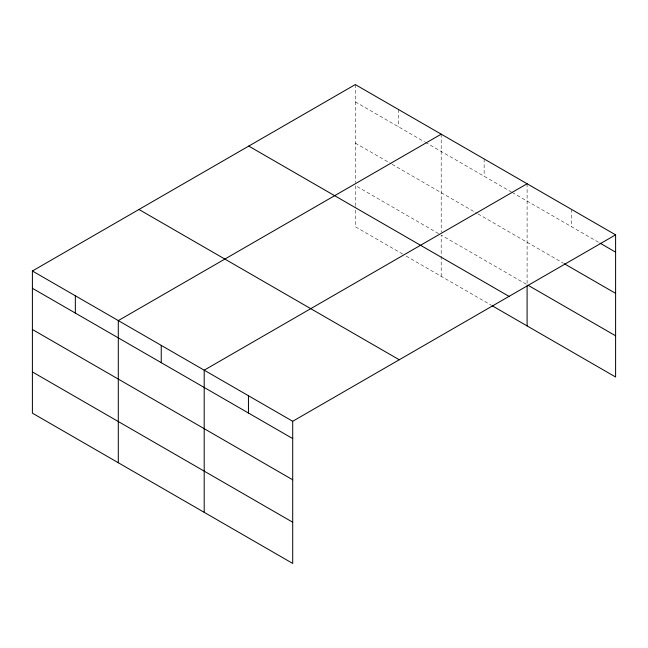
<?xml version="1.0" encoding="UTF-8"?>
<svg xmlns="http://www.w3.org/2000/svg" width="648" height="648" viewBox="0 0 648 648"><rect width="100%" height="100%" fill="white"/><g stroke="black" fill="none" stroke-linecap="round" stroke-linejoin="round"><path stroke-width="0.49" stroke-dasharray="3.24 2.43" d="M355.298 101.866L424.545 141.847M425.42 142.349L511.321 191.946M512.195 192.448L599.116 242.627M355.298 143.07L391.238 163.814M392.113 164.325L477.139 213.411M478.013 213.913L563.541 263.299M438.566 233.596L355.298 185.522L355.298 205.619M526.225 284.197L441.199 235.111L441.199 255.215M402.635 254.048L355.298 226.719L355.298 206.623M406.134 256.073L491.16 305.159M571.35 209.304L571.35 226.598M527.099 183.757L527.099 284.707M484.145 158.963L484.145 176.256M441.199 134.168L441.199 232.081M441.199 256.219L441.199 276.315M398.245 109.366L398.245 126.66M355.298 84.572L355.298 182.485"/><path stroke-width="0.97" d="M615.6 234.851L355.298 84.572L32.4 270.994L32.4 413.149L292.702 563.428L292.702 421.281L615.6 234.851L615.6 377.006L492.035 305.67M441.199 134.168L118.301 320.59L118.301 462.737M527.099 183.757L204.201 370.178L204.201 512.333M599.983 243.13L615.6 252.153M564.408 263.793L615.6 293.35M527.966 285.209L615.6 335.802M248.743 146.092L509.045 296.371M138.956 209.474L399.257 359.762M32.4 270.994L292.702 421.281M32.4 288.287L292.702 438.575M32.4 329.492L292.702 479.779M32.4 371.944L292.702 522.223M527.099 285.711L527.099 325.912M248.451 395.734L248.451 413.027M161.247 345.384L161.247 362.678M75.346 295.788L75.346 313.089"/></g></svg>
